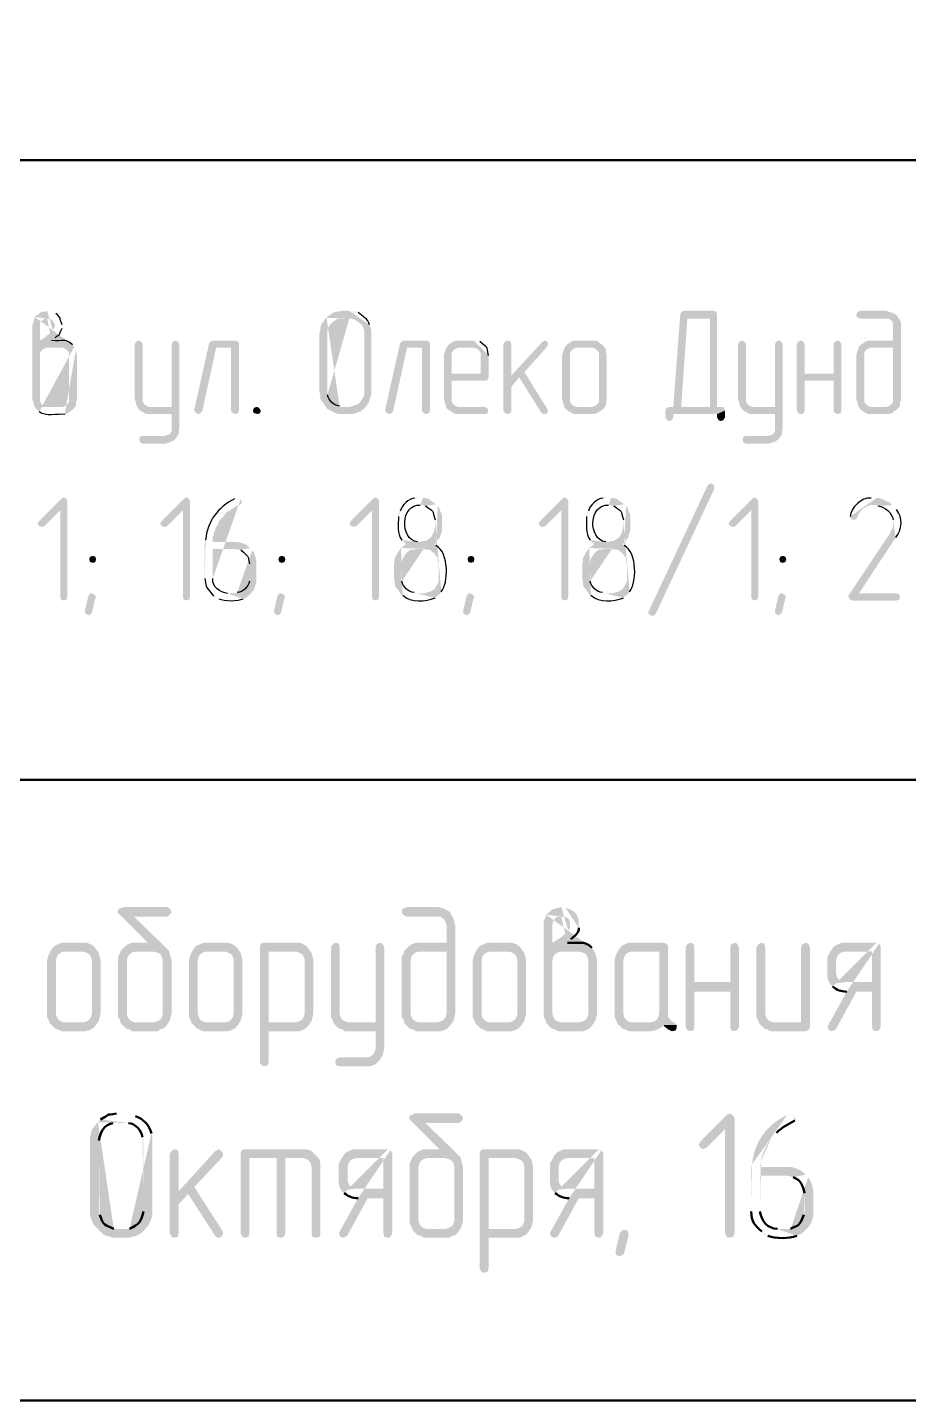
# Model space of a CAD drawing. Header units: millimetres. Extents: x -211 to 10565, y -2293 to 2244.
# Drawn here: x 5353.15 to 5374.44, y 10.02 to 43.22 of the extents above; entities that cross this region are included whole.
import ezdxf

# ---------------------------------------------------------------- set-up
doc = ezdxf.new("R2010")
doc.units = ezdxf.units.MM
doc.layers.add('PDF _Геометрия', color=7, linetype='Continuous')
doc.layers.add('PDF _Сплошная заливка', color=7, linetype='Continuous')

msp = doc.modelspace()

# ---------------------------------------------------------------- hatches: boundary and pattern name
at = {"layer": 'PDF _Сплошная заливка', "transparency": 33554559}
h = msp.add_hatch(color=256, dxfattribs=at)
h.paths.add_polyline_path([(5353.334, 36.218), (5353.292, 36.091), (5353.271, 36.007), (5353.271, 34.229), (5353.292, 34.166), (5353.313, 34.081), (5353.334, 34.039), (5353.63, 34.039), (5353.567, 34.06), (5353.503, 34.102), (5353.461, 34.166), (5353.461, 35.351), (5353.503, 35.414), (5353.567, 35.456), (5353.63, 35.478), (5353.99, 35.478), (5354.286, 35.499), (5354.244, 35.541)], flags=0)
h.paths.add_polyline_path([(5353.736, 35.647), (5353.461, 35.647), (5353.461, 36.091), (5353.503, 36.134), (5353.567, 36.176), (5353.63, 36.176)], flags=0)
h = msp.add_hatch(color=256, dxfattribs=at)
h.paths.add_polyline_path([(5353.63, 36.366), (5353.588, 36.345), (5353.503, 36.345), (5353.44, 36.303), (5353.398, 36.261), (5353.377, 36.261), (5353.334, 36.218), (5353.63, 36.176), (5353.694, 36.176), (5353.757, 36.134), (5353.8, 36.07), (5353.821, 36.007), (5353.8, 35.943), (5353.757, 35.901), (5353.736, 35.88), (5353.694, 35.816), (5353.63, 35.774), (5353.588, 35.732), (5353.461, 35.647), (5353.736, 35.647), (5353.821, 35.71)], flags=0)
h.paths.add_polyline_path([(5353.99, 35.943), (5353.99, 36.028)], flags=0)
h.paths.add_polyline_path([(5353.842, 36.303), (5353.715, 36.345)], flags=0)
h = msp.add_hatch(color=256, dxfattribs=at)
h.paths.add_polyline_path([(5360.381, 36.197), (5360.338, 36.155), (5360.254, 36.028), (5360.232, 35.964), (5360.232, 35.901), (5360.211, 35.816), (5360.211, 34.398), (5360.232, 34.335), (5360.232, 34.25), (5360.254, 34.187), (5360.296, 34.145), (5360.381, 34.018), (5360.423, 33.975), (5360.486, 33.954), (5360.55, 33.912), (5360.677, 33.869), (5360.994, 33.869), (5361.079, 33.891), (5361.206, 33.933), (5361.248, 33.975), (5361.312, 34.018), (5360.762, 34.039), (5360.698, 34.06)], flags=0)
h.paths.add_polyline_path([(5360.402, 34.335), (5360.402, 35.901), (5360.423, 35.964), (5360.465, 36.028), (5360.55, 36.112), (5360.613, 36.155), (5360.677, 36.176), (5360.931, 36.176)], flags=0)
h = msp.add_hatch(color=256, dxfattribs=at)
h.paths.add_polyline_path([(5360.931, 36.366), (5360.762, 36.366), (5360.677, 36.345), (5360.613, 36.345), (5360.55, 36.324), (5360.423, 36.239), (5360.381, 36.197), (5360.931, 36.176), (5360.994, 36.176), (5361.058, 36.155), (5361.185, 36.07), (5361.227, 36.028), (5361.269, 35.964), (5361.291, 35.901), (5361.291, 34.335), (5361.269, 34.271), (5361.185, 34.145), (5361.121, 34.102), (5361.058, 34.081), (5360.994, 34.06), (5360.931, 34.039), (5360.762, 34.039), (5361.312, 34.018), (5361.396, 34.145), (5361.417, 34.187), (5361.439, 34.271), (5361.46, 34.335), (5361.46, 35.901), (5361.417, 36.028)], flags=0)
h.paths.add_polyline_path([(5361.142, 36.324), (5361.079, 36.345), (5360.994, 36.345)], flags=0)
for points in [[(5369.818, 36.261), (5369.649, 36.176), (5369.649, 34.039), (5368.654, 34.039), (5368.591, 34.018), (5368.57, 33.954), (5368.57, 33.785), (5368.612, 33.721), (5368.676, 33.7), (5368.718, 33.721), (5368.76, 33.785), (5368.76, 33.869), (5369.818, 33.869), (5370.009, 33.954), (5370.009, 33.975), (5369.966, 34.039), (5369.818, 34.039)], [(5369.734, 36.366), (5369.014, 36.366), (5368.972, 36.345), (5368.951, 36.324), (5368.929, 36.282), (5368.76, 34.039), (5368.951, 34.039), (5369.099, 36.176), (5369.649, 36.176), (5369.818, 36.261), (5369.818, 36.282), (5369.797, 36.345)], [(5373.902, 36.366), (5373.267, 36.366), (5373.204, 36.324), (5373.183, 36.261), (5373.204, 36.197), (5373.225, 36.197), (5373.288, 36.176), (5373.966, 36.176), (5374.029, 36.134), (5374.071, 36.07), (5374.071, 35.647), (5373.479, 35.647), (5373.415, 35.626), (5373.288, 35.541), (5373.246, 35.499), (5374.071, 35.478), (5374.071, 34.166), (5374.029, 34.102), (5373.966, 34.06), (5373.902, 34.039), (5373.246, 34.039), (5373.288, 33.975), (5373.415, 33.891), (5373.479, 33.869), (5373.966, 33.869), (5374.05, 33.891), (5374.093, 33.933), (5374.156, 33.975), (5374.198, 34.018), (5374.241, 34.081), (5374.241, 34.145), (5374.262, 34.229), (5374.262, 36.07), (5374.241, 36.134), (5374.156, 36.261), (5374.093, 36.303), (5373.966, 36.345)], [(5355.852, 35.647), (5355.789, 35.626), (5355.746, 35.562), (5355.746, 34.229), (5355.768, 34.166), (5355.789, 34.081), (5355.81, 34.039), (5356.106, 34.039), (5356.043, 34.06), (5355.979, 34.102), (5355.937, 34.166), (5355.937, 35.562), (5355.895, 35.626)], [(5356.741, 35.647), (5356.678, 35.626), (5356.635, 35.562), (5356.635, 34.039), (5355.81, 34.039), (5355.852, 33.975), (5355.979, 33.891), (5356.043, 33.869), (5356.635, 33.869), (5356.635, 33.446), (5356.593, 33.383), (5356.529, 33.362), (5356.466, 33.34), (5355.937, 33.34), (5355.873, 33.319), (5355.852, 33.256), (5355.873, 33.192), (5355.937, 33.15), (5356.466, 33.15), (5356.529, 33.171), (5356.614, 33.192), (5356.656, 33.213), (5356.72, 33.256), (5356.805, 33.383), (5356.805, 33.446), (5356.826, 33.51), (5356.826, 35.562), (5356.783, 35.626)], [(5358.18, 35.647), (5357.63, 35.647), (5357.587, 35.626), (5357.545, 35.583), (5357.185, 33.975), (5357.185, 33.954), (5357.228, 33.891), (5357.291, 33.869), (5357.334, 33.891), (5357.376, 33.933), (5357.714, 35.478), (5358.074, 35.478), (5358.265, 35.562), (5358.265, 35.583), (5358.243, 35.626)], [(5358.265, 35.562), (5358.074, 35.478), (5358.074, 33.954), (5358.116, 33.891), (5358.18, 33.869), (5358.243, 33.891), (5358.265, 33.954)], [(5362.793, 35.647), (5362.243, 35.647), (5362.2, 35.626), (5362.158, 35.583), (5361.798, 33.975), (5361.798, 33.954), (5361.841, 33.891), (5361.904, 33.869), (5361.946, 33.891), (5361.989, 33.933), (5362.327, 35.478), (5362.687, 35.478), (5362.878, 35.562), (5362.878, 35.583), (5362.856, 35.626)], [(5362.878, 35.562), (5362.687, 35.478), (5362.687, 33.954), (5362.729, 33.891), (5362.793, 33.869), (5362.856, 33.891), (5362.878, 33.954)], [(5364.761, 35.647), (5364.697, 35.626), (5364.655, 35.562), (5364.655, 33.954), (5364.697, 33.891), (5364.761, 33.869), (5364.824, 33.891), (5364.845, 33.954), (5364.845, 34.525), (5365.036, 34.758), (5364.845, 34.8), (5364.845, 35.562), (5364.824, 35.626)], [(5365.65, 35.647), (5365.586, 35.605), (5364.845, 34.8), (5365.036, 34.758), (5365.565, 33.912), (5365.607, 33.869), (5365.65, 33.869), (5365.713, 33.891), (5365.734, 33.954), (5365.713, 33.996), (5365.163, 34.885), (5365.713, 35.499), (5365.734, 35.562), (5365.713, 35.626)], [(5366.792, 35.647), (5366.369, 35.647), (5366.306, 35.626), (5366.179, 35.541), (5366.136, 35.478), (5366.792, 35.478), (5366.856, 35.456), (5366.919, 35.414), (5366.962, 35.351), (5366.962, 34.166), (5366.919, 34.102), (5366.856, 34.06), (5366.792, 34.039), (5366.433, 34.039), (5366.136, 34.018), (5366.179, 33.975), (5366.306, 33.891), (5366.369, 33.869), (5366.856, 33.869), (5366.919, 33.891), (5367.046, 33.975), (5367.088, 34.018), (5367.131, 34.081), (5367.131, 34.145), (5367.152, 34.229), (5367.152, 35.287), (5367.131, 35.372), (5367.131, 35.435), (5367.088, 35.499), (5367.046, 35.541), (5366.983, 35.583), (5366.94, 35.626), (5366.856, 35.647)], [(5370.432, 35.647), (5370.368, 35.626), (5370.326, 35.562), (5370.326, 34.229), (5370.347, 34.166), (5370.368, 34.081), (5370.39, 34.039), (5370.686, 34.039), (5370.622, 34.06), (5370.559, 34.102), (5370.516, 34.166), (5370.516, 35.562), (5370.474, 35.626)], [(5371.321, 35.647), (5371.257, 35.626), (5371.215, 35.562), (5371.215, 34.039), (5370.39, 34.039), (5370.432, 33.975), (5370.559, 33.891), (5370.622, 33.869), (5371.215, 33.869), (5371.215, 33.446), (5371.172, 33.383), (5371.109, 33.362), (5371.045, 33.34), (5370.516, 33.34), (5370.453, 33.319), (5370.432, 33.256), (5370.453, 33.192), (5370.516, 33.15), (5371.045, 33.15), (5371.109, 33.171), (5371.194, 33.192), (5371.236, 33.213), (5371.299, 33.256), (5371.384, 33.383), (5371.384, 33.446), (5371.405, 33.51), (5371.405, 35.562), (5371.363, 35.626)], [(5371.85, 35.647), (5371.786, 35.626), (5371.744, 35.562), (5371.744, 33.954), (5371.786, 33.891), (5371.85, 33.869), (5371.913, 33.891), (5371.934, 33.954), (5371.934, 34.674), (5372.633, 34.674), (5371.934, 34.843), (5371.934, 35.562), (5371.892, 35.626)], [(5372.738, 35.647), (5372.675, 35.626), (5372.633, 35.562), (5372.633, 34.843), (5371.934, 34.843), (5372.633, 34.674), (5372.633, 33.954), (5372.675, 33.891), (5372.738, 33.869), (5372.802, 33.891), (5372.823, 33.954), (5372.823, 35.562), (5372.781, 35.626)], [(5363.28, 35.478), (5363.258, 35.435), (5363.237, 35.351), (5363.216, 35.287), (5363.216, 34.229), (5363.237, 34.166), (5363.258, 34.081), (5363.28, 34.018), (5363.322, 33.975), (5363.449, 33.891), (5363.512, 33.869), (5364.211, 33.869), (5364.274, 33.891), (5364.295, 33.954), (5364.253, 34.018), (5364.211, 34.039), (5363.576, 34.039), (5363.512, 34.06), (5363.449, 34.102), (5363.407, 34.166), (5363.407, 34.674), (5364.211, 34.674), (5364.274, 34.695), (5364.295, 34.758), (5363.407, 34.843), (5363.407, 35.351), (5363.449, 35.414), (5363.512, 35.456), (5363.576, 35.478), (5363.936, 35.478)], [(5366.136, 35.478), (5366.115, 35.435), (5366.094, 35.351), (5366.073, 35.287), (5366.073, 34.229), (5366.094, 34.166), (5366.115, 34.081), (5366.136, 34.018), (5366.433, 34.039), (5366.369, 34.06), (5366.306, 34.102), (5366.263, 34.166), (5366.263, 35.351), (5366.306, 35.414), (5366.369, 35.456), (5366.433, 35.478), (5366.792, 35.478)], [(5373.246, 35.499), (5373.204, 35.372), (5373.183, 35.287), (5373.183, 34.229), (5373.204, 34.166), (5373.225, 34.081), (5373.246, 34.039), (5373.542, 34.039), (5373.479, 34.06), (5373.415, 34.102), (5373.373, 34.166), (5373.373, 35.351), (5373.415, 35.414), (5373.479, 35.456), (5373.542, 35.478), (5374.071, 35.478)], [(5358.709, 34.039), (5358.751, 34.018), (5358.794, 33.954), (5358.772, 33.891), (5358.709, 33.869), (5358.645, 33.891), (5358.624, 33.891), (5358.603, 33.954), (5358.624, 34.018), (5358.688, 34.039)], [(5370.009, 33.954), (5369.818, 33.869), (5369.818, 33.785), (5369.86, 33.721), (5369.903, 33.7), (5369.966, 33.721), (5370.009, 33.785)], [(5369.755, 32.071), (5368.337, 29.045), (5368.295, 29.003), (5368.252, 28.981), (5368.189, 29.024), (5368.146, 29.066), (5368.168, 29.108), (5369.585, 32.134), (5369.607, 32.155), (5369.67, 32.198), (5369.734, 32.155), (5369.755, 32.113)], [(5354.032, 31.859), (5353.969, 31.817), (5353.44, 31.288), (5353.398, 31.224), (5353.44, 31.161), (5353.503, 31.14), (5353.567, 31.161), (5353.948, 31.542), (5354.117, 31.753), (5354.096, 31.817)], [(5354.117, 31.753), (5353.948, 31.542), (5353.948, 29.447), (5353.969, 29.383), (5354.032, 29.362), (5354.096, 29.383), (5354.117, 29.447)], [(5356.995, 31.859), (5356.931, 31.817), (5356.402, 31.288), (5356.36, 31.224), (5356.402, 31.161), (5356.466, 31.14), (5356.529, 31.161), (5356.91, 31.542), (5357.08, 31.753), (5357.058, 31.817)], [(5357.08, 31.753), (5356.91, 31.542), (5356.91, 29.447), (5356.931, 29.383), (5356.995, 29.362), (5357.058, 29.383), (5357.08, 29.447)], [(5361.566, 31.859), (5361.502, 31.817), (5360.973, 31.288), (5360.931, 31.224), (5360.973, 31.161), (5361.037, 31.14), (5361.1, 31.161), (5361.481, 31.542), (5361.65, 31.753), (5361.629, 31.817)], [(5361.65, 31.753), (5361.481, 31.542), (5361.481, 29.447), (5361.502, 29.383), (5361.566, 29.362), (5361.629, 29.383), (5361.65, 29.447)], [(5366.136, 31.859), (5366.073, 31.817), (5365.544, 31.288), (5365.501, 31.224), (5365.544, 31.161), (5365.607, 31.14), (5365.671, 31.161), (5366.052, 31.542), (5366.221, 31.753), (5366.2, 31.817)], [(5366.221, 31.753), (5366.052, 31.542), (5366.052, 29.447), (5366.073, 29.383), (5366.136, 29.362), (5366.2, 29.383), (5366.221, 29.447)], [(5370.728, 31.859), (5370.665, 31.817), (5370.136, 31.288), (5370.093, 31.224), (5370.136, 31.161), (5370.199, 31.14), (5370.263, 31.161), (5370.643, 31.542), (5370.813, 31.753), (5370.792, 31.817)], [(5370.813, 31.753), (5370.643, 31.542), (5370.643, 29.447), (5370.665, 29.383), (5370.728, 29.362), (5370.792, 29.383), (5370.813, 29.447)], [(5354.731, 30.441), (5354.667, 30.42), (5354.646, 30.357), (5354.667, 30.293), (5354.731, 30.272), (5354.794, 30.293), (5354.815, 30.357), (5354.794, 30.42)], [(5359.301, 30.441), (5359.238, 30.42), (5359.217, 30.357), (5359.238, 30.293), (5359.301, 30.272), (5359.365, 30.293), (5359.386, 30.357), (5359.365, 30.42)], [(5363.872, 30.441), (5363.809, 30.42), (5363.787, 30.357), (5363.809, 30.293), (5363.872, 30.272), (5363.936, 30.293), (5363.957, 30.357), (5363.936, 30.42)], [(5371.405, 30.441), (5371.342, 30.42), (5371.321, 30.357), (5371.342, 30.293), (5371.405, 30.272), (5371.469, 30.293), (5371.49, 30.357), (5371.469, 30.42)], [(5354.71, 29.532), (5354.667, 29.532), (5354.625, 29.468), (5354.54, 29.108), (5354.54, 29.087), (5354.562, 29.045), (5354.625, 29.003), (5354.667, 29.024), (5354.71, 29.066), (5354.794, 29.426), (5354.815, 29.447), (5354.773, 29.51)], [(5359.28, 29.532), (5359.238, 29.532), (5359.196, 29.468), (5359.111, 29.108), (5359.111, 29.087), (5359.132, 29.045), (5359.196, 29.003), (5359.238, 29.024), (5359.28, 29.066), (5359.365, 29.426), (5359.386, 29.447), (5359.344, 29.51)], [(5363.851, 29.532), (5363.809, 29.532), (5363.766, 29.468), (5363.682, 29.108), (5363.682, 29.087), (5363.703, 29.045), (5363.766, 29.003), (5363.809, 29.024), (5363.851, 29.066), (5363.936, 29.426), (5363.957, 29.447), (5363.914, 29.51)], [(5371.384, 29.532), (5371.342, 29.532), (5371.299, 29.468), (5371.215, 29.108), (5371.215, 29.087), (5371.236, 29.045), (5371.299, 29.003), (5371.342, 29.024), (5371.384, 29.066), (5371.469, 29.426), (5371.49, 29.447), (5371.448, 29.51)], [(5356.529, 21.956), (5355.45, 21.956), (5355.45, 21.935), (5355.366, 21.914), (5355.323, 21.85), (5355.344, 21.808), (5356.064, 21.089), (5355.683, 21.089), (5355.62, 21.067), (5355.535, 21.025), (5355.408, 20.898), (5355.387, 20.835), (5355.344, 20.75), (5355.344, 19.29), (5355.387, 19.226), (5355.408, 19.142), (5355.768, 19.163), (5355.683, 19.184), (5355.62, 19.226), (5355.577, 19.29), (5355.556, 19.375), (5355.556, 20.665), (5355.577, 20.75), (5355.62, 20.813), (5355.683, 20.856), (5355.768, 20.877), (5356.191, 20.877), (5356.572, 20.898), (5356.508, 20.962), (5355.725, 21.723), (5356.529, 21.723), (5356.593, 21.766), (5356.635, 21.829), (5356.593, 21.914)], [(5363.047, 21.956), (5362.306, 21.956), (5362.306, 21.935), (5362.222, 21.914), (5362.2, 21.829), (5362.222, 21.766), (5362.306, 21.723), (5363.131, 21.723), (5363.216, 21.66), (5363.258, 21.596), (5363.28, 21.512), (5363.28, 21.089), (5362.539, 21.089), (5362.476, 21.067), (5362.391, 21.025), (5362.264, 20.898), (5363.28, 20.877), (5363.28, 19.375), (5363.258, 19.29), (5363.216, 19.226), (5363.131, 19.184), (5363.047, 19.163), (5362.624, 19.163), (5362.264, 19.142), (5362.391, 19.015), (5362.476, 18.994), (5362.539, 18.951), (5363.153, 18.951), (5363.216, 18.972), (5363.301, 19.015), (5363.364, 19.078), (5363.449, 19.205), (5363.491, 19.375), (5363.491, 21.512), (5363.449, 21.681), (5363.407, 21.745), (5363.364, 21.829), (5363.301, 21.871), (5363.216, 21.914), (5363.153, 21.935)], [(5354.498, 21.089), (5353.969, 21.089), (5353.884, 21.046), (5353.821, 21.025), (5353.757, 20.962), (5353.715, 20.898), (5354.498, 20.877), (5354.562, 20.856), (5354.646, 20.813), (5354.688, 20.75), (5354.71, 20.665), (5354.71, 19.375), (5354.688, 19.29), (5354.646, 19.226), (5354.583, 19.184), (5354.498, 19.163), (5354.054, 19.163), (5353.694, 19.142), (5353.821, 19.015), (5353.884, 18.994), (5353.969, 18.951), (5354.562, 18.951), (5354.646, 18.972), (5354.731, 19.015), (5354.794, 19.078), (5354.879, 19.205), (5354.921, 19.375), (5354.921, 20.665), (5354.879, 20.835), (5354.794, 20.962), (5354.731, 21.025), (5354.646, 21.067), (5354.583, 21.089)], [(5357.926, 21.089), (5357.397, 21.089), (5357.312, 21.046), (5357.249, 21.025), (5357.185, 20.962), (5357.143, 20.898), (5357.926, 20.877), (5357.989, 20.856), (5358.074, 20.813), (5358.116, 20.75), (5358.138, 20.665), (5358.138, 19.375), (5358.116, 19.29), (5358.074, 19.226), (5358.011, 19.184), (5357.926, 19.163), (5357.482, 19.163), (5357.122, 19.142), (5357.249, 19.015), (5357.312, 18.994), (5357.397, 18.951), (5357.989, 18.951), (5358.074, 18.972), (5358.159, 19.015), (5358.222, 19.078), (5358.307, 19.205), (5358.349, 19.375), (5358.349, 20.665), (5358.307, 20.835), (5358.222, 20.962), (5358.159, 21.025), (5358.074, 21.067), (5358.011, 21.089)], [(5359.64, 21.089), (5358.857, 21.089), (5358.794, 21.067), (5358.772, 20.983), (5358.772, 18.19), (5358.815, 18.126), (5358.878, 18.105), (5358.963, 18.126), (5358.984, 18.211), (5358.984, 18.951), (5359.725, 18.951), (5359.788, 18.972), (5359.873, 19.015), (5359.936, 19.078), (5359.979, 19.142), (5358.984, 19.163), (5358.984, 20.877), (5359.64, 20.877), (5359.979, 20.898), (5359.936, 20.962), (5359.873, 21.025), (5359.788, 21.067), (5359.725, 21.089)], [(5360.592, 21.089), (5360.529, 21.046), (5360.486, 20.983), (5360.486, 19.29), (5360.529, 19.226), (5360.55, 19.142), (5360.91, 19.163), (5360.846, 19.184), (5360.762, 19.226), (5360.719, 19.29), (5360.698, 19.375), (5360.698, 20.983), (5360.677, 21.067)], [(5361.671, 21.089), (5361.587, 21.046), (5361.566, 20.983), (5361.566, 19.163), (5360.91, 19.163), (5360.55, 19.142), (5360.677, 19.015), (5360.762, 18.994), (5360.825, 18.951), (5361.566, 18.951), (5361.566, 18.528), (5361.544, 18.443), (5361.502, 18.38), (5361.439, 18.338), (5361.354, 18.317), (5360.698, 18.317), (5360.613, 18.274), (5360.592, 18.211), (5360.613, 18.126), (5360.698, 18.105), (5361.439, 18.105), (5361.502, 18.126), (5361.587, 18.168), (5361.65, 18.232), (5361.735, 18.359), (5361.777, 18.528), (5361.777, 20.983), (5361.735, 21.067)], [(5364.782, 21.089), (5364.253, 21.089), (5364.168, 21.046), (5364.105, 21.025), (5364.041, 20.962), (5363.999, 20.898), (5364.782, 20.877), (5364.845, 20.856), (5364.93, 20.813), (5364.972, 20.75), (5364.994, 20.665), (5364.994, 19.375), (5364.972, 19.29), (5364.93, 19.226), (5364.867, 19.184), (5364.782, 19.163), (5364.338, 19.163), (5363.978, 19.142), (5364.105, 19.015), (5364.168, 18.994), (5364.253, 18.951), (5364.845, 18.951), (5364.93, 18.972), (5365.015, 19.015), (5365.078, 19.078), (5365.163, 19.205), (5365.205, 19.375), (5365.205, 20.665), (5365.163, 20.835), (5365.078, 20.962), (5365.015, 21.025), (5364.93, 21.067), (5364.867, 21.089)], [(5368.527, 21.089), (5367.681, 21.089), (5367.596, 21.046), (5367.533, 21.025), (5367.469, 20.962), (5367.427, 20.898), (5368.422, 20.877), (5368.422, 19.375), (5368.4, 19.29), (5368.358, 19.226), (5368.295, 19.184), (5368.21, 19.163), (5367.766, 19.163), (5368.781, 19.163), (5368.718, 19.184), (5368.676, 19.248), (5368.633, 19.29), (5368.633, 21.004), (5368.591, 21.067)], [(5369.162, 21.089), (5369.099, 21.046), (5369.056, 20.983), (5369.056, 19.057), (5369.099, 18.972), (5369.162, 18.951), (5369.247, 18.972), (5369.268, 19.057), (5369.268, 19.904), (5370.136, 19.904), (5369.268, 20.136), (5369.268, 20.983), (5369.247, 21.067)], [(5370.241, 21.089), (5370.157, 21.046), (5370.136, 20.983), (5370.136, 20.136), (5369.268, 20.136), (5370.136, 19.904), (5370.136, 19.057), (5370.157, 18.972), (5370.241, 18.951), (5370.305, 18.972), (5370.347, 19.057), (5370.347, 20.983), (5370.305, 21.067)], [(5370.876, 21.089), (5370.813, 21.046), (5370.77, 20.983), (5370.77, 19.29), (5370.813, 19.205), (5370.834, 19.142), (5371.194, 19.163), (5371.109, 19.184), (5371.045, 19.226), (5371.003, 19.29), (5370.982, 19.375), (5370.982, 20.983), (5370.961, 21.067)], [(5371.955, 21.089), (5371.871, 21.046), (5371.85, 20.983), (5371.85, 19.163), (5371.194, 19.163), (5370.834, 19.142), (5370.961, 19.015), (5371.024, 18.994), (5371.109, 18.951), (5371.977, 18.951), (5372.04, 18.994), (5372.061, 19.057), (5372.061, 20.983), (5372.019, 21.067)], [(5353.715, 20.898), (5353.673, 20.813), (5353.652, 20.75), (5353.63, 20.665), (5353.63, 19.29), (5353.673, 19.205), (5353.694, 19.142), (5354.054, 19.163), (5353.969, 19.184), (5353.906, 19.226), (5353.863, 19.29), (5353.842, 19.375), (5353.842, 20.665), (5353.863, 20.75), (5353.906, 20.813), (5353.969, 20.856), (5354.054, 20.877), (5354.498, 20.877)], [(5356.572, 20.898), (5356.191, 20.877), (5356.275, 20.856), (5356.36, 20.813), (5356.402, 20.75), (5356.424, 20.665), (5356.424, 19.375), (5356.402, 19.29), (5356.36, 19.226), (5356.275, 19.184), (5356.191, 19.163), (5355.768, 19.163), (5355.408, 19.142), (5355.535, 19.015), (5355.62, 18.994), (5355.683, 18.951), (5356.297, 18.951), (5356.36, 18.994), (5356.445, 19.015), (5356.508, 19.078), (5356.593, 19.205), (5356.635, 19.375), (5356.635, 20.665), (5356.614, 20.729), (5356.593, 20.813)], [(5357.143, 20.898), (5357.101, 20.813), (5357.08, 20.75), (5357.058, 20.665), (5357.058, 19.29), (5357.101, 19.205), (5357.122, 19.142), (5357.482, 19.163), (5357.397, 19.184), (5357.334, 19.226), (5357.291, 19.29), (5357.27, 19.375), (5357.27, 20.665), (5357.291, 20.75), (5357.334, 20.813), (5357.397, 20.856), (5357.482, 20.877), (5357.926, 20.877)], [(5359.979, 20.898), (5359.64, 20.877), (5359.703, 20.856), (5359.788, 20.813), (5359.83, 20.75), (5359.852, 20.665), (5359.852, 19.375), (5359.83, 19.29), (5359.788, 19.226), (5359.703, 19.184), (5359.64, 19.163), (5358.984, 19.163), (5359.979, 19.142), (5360.021, 19.205), (5360.063, 19.375), (5360.063, 20.665), (5360.021, 20.835)], [(5362.264, 20.898), (5362.243, 20.835), (5362.2, 20.75), (5362.2, 19.29), (5362.243, 19.226), (5362.264, 19.142), (5362.624, 19.163), (5362.539, 19.184), (5362.476, 19.226), (5362.433, 19.29), (5362.412, 19.375), (5362.412, 20.665), (5362.433, 20.75), (5362.476, 20.813), (5362.539, 20.856), (5362.624, 20.877), (5363.28, 20.877)], [(5363.999, 20.898), (5363.957, 20.813), (5363.936, 20.75), (5363.914, 20.665), (5363.914, 19.29), (5363.957, 19.205), (5363.978, 19.142), (5364.338, 19.163), (5364.253, 19.184), (5364.189, 19.226), (5364.147, 19.29), (5364.126, 19.375), (5364.126, 20.665), (5364.147, 20.75), (5364.189, 20.813), (5364.253, 20.856), (5364.338, 20.877), (5364.782, 20.877)], [(5366.835, 20.898), (5366.475, 20.877), (5366.559, 20.856), (5366.644, 20.813), (5366.686, 20.75), (5366.708, 20.665), (5366.708, 19.375), (5366.686, 19.29), (5366.644, 19.226), (5366.559, 19.184), (5366.475, 19.163), (5366.052, 19.163), (5365.692, 19.142), (5365.819, 19.015), (5365.903, 18.994), (5365.967, 18.951), (5366.581, 18.951), (5366.644, 18.972), (5366.729, 19.015), (5366.792, 19.078), (5366.877, 19.205), (5366.919, 19.375), (5366.919, 20.665), (5366.877, 20.835)], [(5367.427, 20.898), (5367.385, 20.813), (5367.364, 20.75), (5367.342, 20.665), (5367.342, 19.29), (5367.385, 19.205), (5367.406, 19.142), (5367.533, 19.015), (5367.596, 18.994), (5367.681, 18.951), (5368.231, 18.951), (5368.316, 18.972), (5368.379, 18.994), (5368.464, 19.036), (5368.527, 19.099), (5368.845, 19.099), (5368.781, 19.163), (5367.766, 19.163), (5367.681, 19.184), (5367.617, 19.226), (5367.575, 19.29), (5367.554, 19.375), (5367.554, 20.665), (5367.575, 20.75), (5367.617, 20.813), (5367.681, 20.856), (5367.766, 20.877), (5368.422, 20.877)], [(5372.569, 20.898), (5372.527, 20.813), (5372.484, 20.75), (5372.484, 20.263), (5372.506, 20.179), (5372.548, 20.094), (5372.908, 20.136), (5372.823, 20.136), (5372.759, 20.2), (5372.717, 20.263), (5372.696, 20.348), (5372.696, 20.665), (5372.717, 20.75), (5372.759, 20.813), (5372.823, 20.856), (5372.908, 20.877), (5373.564, 20.877)], [(5372.95, 19.904), (5372.506, 19.099), (5372.484, 19.057), (5372.527, 18.972), (5372.59, 18.951), (5372.654, 18.972), (5372.696, 19.015), (5373.183, 19.904), (5373.564, 19.904)], [(5368.845, 19.099), (5368.527, 19.099), (5368.549, 19.057), (5368.612, 19.015), (5368.633, 18.994), (5368.718, 18.951), (5368.739, 18.951), (5368.824, 18.972), (5368.845, 19.057)], [(5363.576, 16.962), (5362.497, 16.962), (5362.497, 16.941), (5362.412, 16.92), (5362.37, 16.856), (5362.391, 16.814), (5363.11, 16.095), (5362.729, 16.095), (5362.666, 16.074), (5362.581, 16.031), (5362.454, 15.904), (5362.433, 15.841), (5362.391, 15.756), (5362.391, 14.296), (5362.433, 14.233), (5362.454, 14.148), (5362.814, 14.169), (5362.729, 14.19), (5362.666, 14.233), (5362.624, 14.296), (5362.602, 14.381), (5362.602, 15.671), (5362.624, 15.756), (5362.666, 15.82), (5362.729, 15.862), (5362.814, 15.883), (5363.237, 15.883), (5363.618, 15.904), (5363.555, 15.968), (5362.772, 16.729), (5363.576, 16.729), (5363.639, 16.772), (5363.682, 16.835), (5363.639, 16.92)], [(5370.114, 16.962), (5370.051, 16.92), (5369.416, 16.285), (5369.374, 16.2), (5369.416, 16.137), (5369.48, 16.095), (5369.564, 16.137), (5370.009, 16.581), (5370.241, 16.856), (5370.199, 16.92)], [(5370.241, 16.856), (5370.009, 16.581), (5370.009, 14.063), (5370.051, 13.979), (5370.114, 13.957), (5370.199, 13.979), (5370.241, 14.063)], [(5356.699, 16.095), (5356.635, 16.052), (5356.593, 15.989), (5356.593, 14.063), (5356.635, 13.979), (5356.699, 13.957), (5356.783, 13.979), (5356.805, 14.063), (5356.805, 14.762), (5357.037, 15.015), (5356.805, 15.079), (5356.805, 15.989), (5356.783, 16.074)], [(5357.778, 16.095), (5357.693, 16.052), (5356.805, 15.079), (5357.037, 15.015), (5357.693, 14), (5357.714, 13.979), (5357.778, 13.957), (5357.841, 13.979), (5357.884, 14.063), (5357.863, 14.127), (5357.185, 15.185), (5357.863, 15.904), (5357.884, 15.989), (5357.841, 16.052)], [(5359.809, 16.095), (5358.392, 16.095), (5358.328, 16.074), (5358.307, 15.989), (5358.307, 14.063), (5358.349, 13.979), (5358.413, 13.957), (5358.497, 13.979), (5358.519, 14.063), (5358.519, 15.883), (5359.809, 15.883), (5360.169, 15.904), (5360.042, 16.031), (5359.979, 16.074), (5359.894, 16.095)], [(5364.951, 16.095), (5364.168, 16.095), (5364.105, 16.074), (5364.084, 15.989), (5364.084, 13.196), (5364.126, 13.132), (5364.189, 13.111), (5364.274, 13.132), (5364.295, 13.217), (5364.295, 13.957), (5365.036, 13.957), (5365.099, 13.979), (5365.184, 14.021), (5365.248, 14.084), (5365.29, 14.148), (5364.295, 14.169), (5364.295, 15.883), (5364.951, 15.883), (5365.29, 15.904), (5365.248, 15.968), (5365.184, 16.031), (5365.099, 16.074), (5365.036, 16.095)], [(5359.386, 15.883), (5359.174, 15.883), (5359.174, 14.063), (5359.196, 13.979), (5359.28, 13.957), (5359.344, 13.979), (5359.386, 14.063)], [(5360.169, 15.904), (5359.809, 15.883), (5359.894, 15.862), (5359.957, 15.82), (5360, 15.756), (5360.021, 15.671), (5360.021, 14.063), (5360.042, 13.979), (5360.127, 13.957), (5360.211, 13.979), (5360.232, 14.063), (5360.232, 15.756), (5360.211, 15.841)], [(5360.762, 15.904), (5360.719, 15.82), (5360.677, 15.756), (5360.677, 15.269), (5360.698, 15.185), (5360.74, 15.1), (5361.1, 15.142), (5361.015, 15.142), (5360.952, 15.206), (5360.91, 15.269), (5360.888, 15.354), (5360.888, 15.671), (5360.91, 15.756), (5360.952, 15.82), (5361.015, 15.862), (5361.1, 15.883), (5361.756, 15.883)], [(5363.618, 15.904), (5363.237, 15.883), (5363.322, 15.862), (5363.407, 15.82), (5363.449, 15.756), (5363.47, 15.671), (5363.47, 14.381), (5363.449, 14.296), (5363.407, 14.233), (5363.322, 14.19), (5363.237, 14.169), (5362.814, 14.169), (5362.454, 14.148), (5362.581, 14.021), (5362.666, 14), (5362.729, 13.957), (5363.343, 13.957), (5363.407, 14), (5363.491, 14.021), (5363.555, 14.084), (5363.639, 14.211), (5363.682, 14.381), (5363.682, 15.671), (5363.66, 15.735), (5363.639, 15.82)], [(5365.29, 15.904), (5364.951, 15.883), (5365.015, 15.862), (5365.099, 15.82), (5365.142, 15.756), (5365.163, 15.671), (5365.163, 14.381), (5365.142, 14.296), (5365.099, 14.233), (5365.015, 14.19), (5364.951, 14.169), (5364.295, 14.169), (5365.29, 14.148), (5365.332, 14.211), (5365.374, 14.381), (5365.374, 15.671), (5365.332, 15.841)], [(5365.861, 15.904), (5365.819, 15.82), (5365.777, 15.756), (5365.777, 15.269), (5365.798, 15.185), (5365.84, 15.1), (5366.2, 15.142), (5366.115, 15.142), (5366.052, 15.206), (5366.009, 15.269), (5365.988, 15.354), (5365.988, 15.671), (5366.009, 15.756), (5366.052, 15.82), (5366.115, 15.862), (5366.2, 15.883), (5366.856, 15.883)], [(5361.142, 14.91), (5360.698, 14.106), (5360.677, 14.063), (5360.719, 13.979), (5360.783, 13.957), (5360.846, 13.979), (5360.888, 14.021), (5361.375, 14.91), (5361.756, 14.91)], [(5366.242, 14.91), (5365.798, 14.106), (5365.777, 14.063), (5365.819, 13.979), (5365.882, 13.957), (5365.946, 13.979), (5365.988, 14.021), (5366.475, 14.91), (5366.856, 14.91)], [(5367.681, 14.021), (5367.681, 14.042), (5367.66, 14.127), (5367.575, 14.148), (5367.512, 14.127), (5367.469, 14.063), (5367.364, 13.64), (5367.364, 13.619), (5367.385, 13.534), (5367.469, 13.513), (5367.533, 13.534), (5367.575, 13.598)]]:
    msp.add_hatch(color=256, dxfattribs=at).paths.add_polyline_path(points)
h = msp.add_hatch(color=256, dxfattribs=at)
h.paths.add_polyline_path([(5363.936, 35.647), (5363.512, 35.647), (5363.449, 35.626), (5363.322, 35.541), (5363.28, 35.478), (5363.936, 35.478), (5363.999, 35.456), (5364.063, 35.414), (5364.105, 35.351), (5364.105, 34.843), (5363.407, 34.843), (5364.295, 34.758), (5364.295, 35.287)], flags=0)
h.paths.add_polyline_path([(5364.084, 35.626), (5363.999, 35.647)], flags=0)
h = msp.add_hatch(color=256, dxfattribs=at)
h.paths.add_polyline_path([(5354.286, 35.499), (5353.99, 35.478), (5354.054, 35.456), (5354.117, 35.414), (5354.159, 35.351), (5354.159, 34.166), (5354.117, 34.102), (5354.054, 34.06), (5353.99, 34.039), (5353.334, 34.039), (5353.377, 33.975), (5353.44, 33.933)], flags=0)
h.paths.add_polyline_path([(5354.054, 33.869), (5354.138, 33.891), (5354.181, 33.933), (5354.244, 33.975), (5354.286, 34.018), (5354.329, 34.081), (5354.329, 34.145), (5354.35, 34.229), (5354.35, 35.287), (5354.329, 35.372), (5354.329, 35.435)], flags=0)
h = msp.add_hatch(color=256, dxfattribs=at)
h.paths.add_polyline_path([(5358.243, 31.859), (5358.222, 31.838), (5358.159, 31.817)], flags=0)
h.paths.add_polyline_path([(5357.46, 30.822), (5357.439, 30.759), (5357.439, 29.891)], flags=0)
h.paths.add_polyline_path([(5357.651, 29.468), (5357.714, 29.447), (5357.778, 29.405)], flags=0)
h.paths.add_polyline_path([(5358.37, 29.405), (5358.434, 29.426), (5358.476, 29.468), (5358.54, 29.51), (5357.989, 29.532)], flags=0)
h.paths.add_polyline_path([(5357.63, 29.891), (5357.63, 30.611), (5358.159, 30.611), (5358.54, 30.632), (5358.476, 30.674), (5358.434, 30.717), (5358.37, 30.738), (5358.307, 30.759), (5358.222, 30.78), (5357.63, 30.78), (5357.63, 30.886), (5357.651, 30.949), (5357.672, 31.034), (5357.693, 31.076), (5357.714, 31.14), (5357.757, 31.203), (5357.778, 31.267), (5357.799, 31.309), (5357.905, 31.415), (5357.947, 31.478), (5357.989, 31.521), (5358.011, 31.521), (5358.201, 31.648), (5358.243, 31.669), (5358.286, 31.669), (5358.328, 31.711), (5358.328, 31.753), (5358.307, 31.817)], flags=0)
h = msp.add_hatch(color=256, dxfattribs=at)
h.paths.add_polyline_path([(5362.645, 31.859), (5362.581, 31.859), (5362.518, 31.838)], flags=0)
h.paths.add_polyline_path([(5362.158, 31.521), (5362.116, 31.457), (5362.116, 31.394)], flags=0)
h.paths.add_polyline_path([(5362.2, 30.822), (5362.243, 30.78), (5362.645, 30.78), (5362.581, 30.78)], flags=0)
h.paths.add_polyline_path([(5362.645, 31.669), (5363.026, 31.69), (5362.899, 31.775), (5362.856, 31.817), (5362.772, 31.838), (5362.708, 31.838)], flags=0)
h = msp.add_hatch(color=256, dxfattribs=at)
h.paths.add_polyline_path([(5363.026, 31.69), (5362.645, 31.669), (5362.708, 31.669), (5362.772, 31.648)], flags=0)
h.paths.add_polyline_path([(5363.005, 31.309), (5363.005, 31.14), (5362.983, 31.076), (5362.962, 30.992), (5362.941, 30.949), (5362.899, 30.886), (5362.772, 30.801), (5362.708, 30.801), (5362.645, 30.78), (5362.243, 30.78), (5362.306, 30.717), (5362.285, 30.717), (5362.243, 30.674), (5362.179, 30.632), (5362.729, 30.611), (5362.793, 30.59), (5362.878, 30.59), (5362.92, 30.547), (5362.983, 30.505), (5363.026, 30.441), (5363.068, 30.399), (5363.068, 30.314), (5363.089, 30.251), (5363.089, 29.828), (5363.068, 29.764), (5362.983, 29.637), (5362.92, 29.595), (5362.878, 29.574), (5362.793, 29.553), (5362.729, 29.532), (5362.56, 29.532), (5363.11, 29.51), (5363.153, 29.574)], flags=0)
h.paths.add_polyline_path([(5363.026, 30.695), (5362.983, 30.717), (5363.005, 30.738), (5363.047, 30.801), (5363.089, 30.843), (5363.131, 30.907), (5363.131, 30.928), (5363.174, 31.055), (5363.174, 31.436), (5363.131, 31.521), (5363.11, 31.584), (5363.068, 31.648)], flags=0)
h = msp.add_hatch(color=256, dxfattribs=at)
h.paths.add_polyline_path([(5367.194, 31.859), (5367.131, 31.859), (5367.067, 31.838)], flags=0)
h.paths.add_polyline_path([(5366.708, 31.521), (5366.665, 31.457), (5366.665, 31.394)], flags=0)
h.paths.add_polyline_path([(5366.75, 30.822), (5366.792, 30.78), (5367.194, 30.78), (5367.131, 30.78)], flags=0)
h.paths.add_polyline_path([(5367.194, 31.669), (5367.575, 31.69), (5367.448, 31.775), (5367.406, 31.817), (5367.321, 31.838), (5367.258, 31.838)], flags=0)
h = msp.add_hatch(color=256, dxfattribs=at)
h.paths.add_polyline_path([(5367.575, 31.69), (5367.194, 31.669), (5367.258, 31.669), (5367.321, 31.648)], flags=0)
h.paths.add_polyline_path([(5367.554, 31.309), (5367.554, 31.14), (5367.533, 31.076), (5367.512, 30.992), (5367.491, 30.949), (5367.448, 30.886), (5367.385, 30.843), (5367.321, 30.801), (5367.258, 30.801), (5367.194, 30.78), (5366.792, 30.78), (5366.856, 30.717), (5366.835, 30.717), (5366.792, 30.674), (5366.729, 30.632), (5367.279, 30.611), (5367.342, 30.59), (5367.427, 30.59), (5367.469, 30.547), (5367.533, 30.505), (5367.575, 30.441), (5367.617, 30.399), (5367.617, 30.314), (5367.639, 30.251), (5367.639, 29.828), (5367.617, 29.764), (5367.533, 29.637), (5367.469, 29.595), (5367.427, 29.574), (5367.342, 29.553), (5367.279, 29.532), (5367.11, 29.532), (5367.66, 29.51), (5367.702, 29.574)], flags=0)
h.paths.add_polyline_path([(5367.575, 30.695), (5367.533, 30.717), (5367.554, 30.738), (5367.596, 30.801), (5367.639, 30.843), (5367.681, 30.907), (5367.681, 30.928), (5367.723, 31.055), (5367.723, 31.436), (5367.681, 31.521), (5367.66, 31.584), (5367.617, 31.648)], flags=0)
h = msp.add_hatch(color=256, dxfattribs=at)
h.paths.add_polyline_path([(5374.05, 31.669), (5373.606, 31.669), (5373.648, 31.669), (5373.712, 31.648)], flags=0)
h.paths.add_polyline_path([(5374.071, 31.309), (5374.071, 31.182), (5374.05, 31.097), (5373.987, 30.97), (5373.013, 29.51), (5372.992, 29.468), (5372.992, 29.447), (5373.035, 29.383), (5373.098, 29.362), (5374.156, 29.362), (5374.22, 29.383), (5374.241, 29.447), (5374.22, 29.51), (5374.156, 29.532), (5373.246, 29.532), (5374.135, 30.886)], flags=0)
h.paths.add_polyline_path([(5374.156, 31.563), (5374.114, 31.626)], flags=0)
h = msp.add_hatch(color=256, dxfattribs=at)
h.paths.add_polyline_path([(5373.585, 31.859), (5373.542, 31.838)], flags=0)
h.paths.add_polyline_path([(5373.035, 31.394), (5373.056, 31.33), (5373.119, 31.309), (5373.183, 31.33), (5373.246, 31.457), (5373.288, 31.521), (5373.373, 31.605), (5373.394, 31.605), (5373.458, 31.648), (5373.521, 31.669), (5374.05, 31.669), (5373.987, 31.732), (5373.923, 31.753), (5373.86, 31.796), (5373.733, 31.838), (5373.669, 31.838)], flags=0)
h = msp.add_hatch(color=256, dxfattribs=at)
h.paths.add_polyline_path([(5358.54, 30.632), (5358.159, 30.611), (5358.222, 30.59), (5358.307, 30.59)], flags=0)
h.paths.add_polyline_path([(5358.519, 30.251), (5358.519, 29.828)], flags=0)
h.paths.add_polyline_path([(5358.222, 29.553), (5358.159, 29.532), (5357.989, 29.532), (5358.54, 29.51), (5358.582, 29.574), (5358.624, 29.616), (5358.667, 29.743), (5358.688, 29.828), (5358.688, 30.314), (5358.667, 30.399), (5358.624, 30.526), (5358.582, 30.568)], flags=0)
h = msp.add_hatch(color=256, dxfattribs=at)
h.paths.add_polyline_path([(5362.179, 30.632), (5362.095, 30.505), (5362.073, 30.463), (5362.031, 30.399), (5362.031, 30.314), (5362.01, 30.251), (5362.01, 29.891), (5362.031, 29.828), (5362.031, 29.743), (5362.052, 29.68), (5362.095, 29.637), (5362.179, 29.51), (5362.222, 29.489)], flags=0)
h.paths.add_polyline_path([(5363.005, 29.426), (5363.047, 29.468), (5363.11, 29.51), (5362.56, 29.532), (5362.497, 29.553)], flags=0)
h.paths.add_polyline_path([(5362.2, 29.828), (5362.2, 30.314), (5362.222, 30.378), (5362.306, 30.505), (5362.349, 30.547), (5362.412, 30.59), (5362.476, 30.59), (5362.56, 30.611), (5362.729, 30.611)], flags=0)
h = msp.add_hatch(color=256, dxfattribs=at)
h.paths.add_polyline_path([(5366.729, 30.632), (5366.644, 30.505), (5366.623, 30.463), (5366.581, 30.399), (5366.581, 30.314), (5366.559, 30.251), (5366.559, 29.891), (5366.581, 29.828), (5366.581, 29.743), (5366.602, 29.68), (5366.644, 29.637), (5366.729, 29.51), (5366.771, 29.489)], flags=0)
h.paths.add_polyline_path([(5367.554, 29.426), (5367.596, 29.468), (5367.66, 29.51), (5367.11, 29.532), (5367.046, 29.553)], flags=0)
h.paths.add_polyline_path([(5366.75, 29.828), (5366.75, 30.314), (5366.771, 30.378), (5366.856, 30.505), (5366.898, 30.547), (5366.962, 30.59), (5367.025, 30.59), (5367.11, 30.611), (5367.279, 30.611)], flags=0)
h = msp.add_hatch(color=256, dxfattribs=at)
h.paths.add_polyline_path([(5366.052, 21.956), (5365.988, 21.935), (5365.903, 21.914), (5365.84, 21.893), (5365.755, 21.829), (5365.692, 21.766), (5366.052, 21.723), (5366.136, 21.723), (5366.2, 21.681), (5366.221, 21.681), (5366.263, 21.596), (5366.263, 21.448), (5366.221, 21.385), (5366.073, 21.237), (5366.009, 21.194), (5365.84, 21.089), (5366.2, 21.089), (5366.284, 21.173)], flags=0)
h.paths.add_polyline_path([(5366.475, 21.448), (5366.475, 21.639), (5366.454, 21.702), (5366.411, 21.787), (5366.348, 21.85), (5366.221, 21.914), (5366.157, 21.935)], flags=0)
h = msp.add_hatch(color=256, dxfattribs=at)
h.paths.add_polyline_path([(5365.692, 21.766), (5365.671, 21.702), (5365.628, 21.618), (5365.628, 19.29), (5365.671, 19.226), (5365.692, 19.142), (5366.052, 19.163), (5365.967, 19.184), (5365.903, 19.226), (5365.861, 19.29), (5365.84, 19.375), (5365.84, 20.665), (5365.861, 20.75), (5365.903, 20.813), (5365.967, 20.856), (5366.052, 20.877), (5366.475, 20.877), (5366.835, 20.898), (5366.792, 20.962)], flags=0)
h.paths.add_polyline_path([(5366.2, 21.089), (5365.84, 21.089), (5365.84, 21.533), (5365.861, 21.618), (5365.903, 21.681), (5365.967, 21.723), (5366.052, 21.723)], flags=0)
h = msp.add_hatch(color=256, dxfattribs=at)
h.paths.add_polyline_path([(5373.669, 21.089), (5372.823, 21.089), (5372.738, 21.046), (5372.675, 21.025), (5372.611, 20.962), (5372.569, 20.898), (5373.564, 20.877), (5373.564, 20.136), (5372.908, 20.136), (5372.548, 20.094), (5372.611, 20.031)], flags=0)
h.paths.add_polyline_path([(5372.95, 19.904), (5373.564, 19.904), (5373.564, 19.057), (5373.585, 18.972), (5373.669, 18.951), (5373.733, 18.972), (5373.775, 19.057), (5373.775, 21.004), (5373.733, 21.067)], flags=0)
h = msp.add_hatch(color=256, dxfattribs=at)
h.paths.add_polyline_path([(5355.535, 16.962), (5355.302, 16.962)], flags=0)
h.paths.add_polyline_path([(5354.921, 16.814), (5354.858, 16.751), (5355.535, 16.729), (5355.598, 16.729)], flags=0)
h.paths.add_polyline_path([(5355.937, 16.391), (5355.958, 16.306), (5355.958, 14.592)], flags=0)
h.paths.add_polyline_path([(5355.62, 14.169), (5355.302, 14.169), (5355.979, 14.148), (5356.043, 14.211), (5356.085, 14.275), (5356.127, 14.36), (5356.149, 14.423), (5356.17, 14.508), (5356.17, 16.391), (5356.149, 16.476)], flags=0)
h.paths.add_polyline_path([(5355.768, 16.899), (5355.704, 16.92), (5355.62, 16.941)], flags=0)
h = msp.add_hatch(color=256, dxfattribs=at)
h.paths.add_polyline_path([(5371.617, 16.962), (5371.574, 16.941), (5371.511, 16.92)], flags=0)
h.paths.add_polyline_path([(5371.511, 16.92, 0.276816), (5370.665, 15.735)], flags=0)
h.paths.add_polyline_path([(5370.665, 15.735), (5370.643, 15.629), (5370.643, 14.592)], flags=0)
h.paths.add_polyline_path([(5370.897, 14.106), (5370.961, 14.042), (5371.045, 14)], flags=0)
h.paths.add_polyline_path([(5371.744, 14), (5371.828, 14.042), (5371.892, 14.084), (5371.955, 14.148), (5371.278, 14.169)], flags=0)
h.paths.add_polyline_path([(5370.855, 14.592), (5370.855, 15.46), (5371.511, 15.46), (5371.955, 15.481), (5371.892, 15.544), (5371.828, 15.587), (5371.744, 15.629), (5371.68, 15.65), (5371.596, 15.671), (5370.855, 15.671), (5370.855, 15.714), (5370.876, 15.798)], flags=0)
h.paths.add_polyline_path([(5371.13, 16.37, 0.111918), (5370.876, 15.798)], flags=0)
h.paths.add_polyline_path([(5371.13, 16.37), (5371.257, 16.497)], flags=0)
h.paths.add_polyline_path([(5371.701, 16.793), (5371.723, 16.835), (5371.68, 16.92)], flags=0)
h = msp.add_hatch(color=256, dxfattribs=at)
h.paths.add_polyline_path([(5354.858, 16.751), (5354.815, 16.708), (5354.752, 16.624), (5354.71, 16.56), (5354.667, 16.391), (5354.667, 14.508), (5354.688, 14.423), (5354.71, 14.36), (5354.752, 14.275), (5354.985, 14.042), (5355.069, 14), (5355.154, 13.979), (5355.217, 13.957), (5355.598, 13.957), (5355.683, 13.979), (5355.768, 14), (5355.852, 14.042), (5355.916, 14.084), (5355.979, 14.148), (5355.302, 14.169), (5355.239, 14.169)], flags=0)
h.paths.add_polyline_path([(5354.9, 14.508), (5354.879, 14.592), (5354.879, 16.306)], flags=0)
h.paths.add_polyline_path([(5355.217, 16.729), (5355.535, 16.729)], flags=0)
h = msp.add_hatch(color=256, dxfattribs=at)
h.paths.add_polyline_path([(5361.862, 16.095), (5361.015, 16.095), (5360.931, 16.052), (5360.867, 16.031), (5360.804, 15.968), (5360.762, 15.904), (5361.756, 15.883), (5361.756, 15.142), (5361.1, 15.142), (5360.74, 15.1), (5360.804, 15.037)], flags=0)
h.paths.add_polyline_path([(5361.142, 14.91), (5361.756, 14.91), (5361.756, 14.063), (5361.777, 13.979), (5361.862, 13.957), (5361.925, 13.979), (5361.968, 14.063), (5361.968, 16.01), (5361.925, 16.074)], flags=0)
h = msp.add_hatch(color=256, dxfattribs=at)
h.paths.add_polyline_path([(5366.962, 16.095), (5366.115, 16.095), (5366.03, 16.052), (5365.967, 16.031), (5365.903, 15.968), (5365.861, 15.904), (5366.856, 15.883), (5366.856, 15.142), (5366.2, 15.142), (5365.84, 15.1), (5365.903, 15.037)], flags=0)
h.paths.add_polyline_path([(5366.242, 14.91), (5366.856, 14.91), (5366.856, 14.063), (5366.877, 13.979), (5366.962, 13.957), (5367.025, 13.979), (5367.067, 14.063), (5367.067, 16.01), (5367.025, 16.074)], flags=0)
h = msp.add_hatch(color=256, dxfattribs=at)
h.paths.add_polyline_path([(5371.955, 15.481), (5371.511, 15.46), (5371.596, 15.439), (5371.659, 15.418)], flags=0)
h.paths.add_polyline_path([(5371.934, 15.037), (5371.934, 14.592), (5371.913, 14.508)], flags=0)
h.paths.add_polyline_path([(5371.596, 14.169), (5371.278, 14.169), (5371.955, 14.148), (5372.019, 14.211), (5372.103, 14.338), (5372.146, 14.508), (5372.146, 15.1), (5372.103, 15.269), (5372.061, 15.354), (5372.019, 15.418)], flags=0)

# ---------------------------------------------------------------- linework, layer by layer
at = {"layer": 'PDF _Геометрия', "lineweight": 50}
for points in [[(5045.154, 10.022), (5045.154, 296.936), (5440.219, 296.936), (5440.219, 10.022)], [(5255.277, 10.022), (5255.277, 64.996), (5440.219, 64.996), (5440.219, 10.022)]]:
    msp.add_lwpolyline(points, close=True, dxfattribs=at)
for points in [[(5255.277, 40.006), (5320.26, 40.006), (5440.219, 40.006)], [(5320.26, 25.024), (5440.219, 25.024)]]:
    msp.add_lwpolyline(points, dxfattribs=at)
at = {"layer": 'PDF _Геометрия', "lineweight": 25}
for points in [[(5353.99, 36.028), (5353.917, 36.212), (5353.981, 36.175), (5353.842, 36.303)], [(5361.417, 36.028), (5361.391, 36.173), (5361.245, 36.239), (5361.142, 36.324)], [(5353.821, 35.71), (5353.97, 35.84), (5353.902, 35.738), (5353.99, 35.943)], [(5354.244, 35.541), (5354.036, 35.725), (5354.025, 35.61), (5353.736, 35.647)], [(5364.295, 35.287), (5364.247, 35.548), (5364.295, 35.435), (5364.084, 35.626)], [(5360.698, 34.06), (5360.538, 34.09), (5360.448, 34.181), (5360.402, 34.335)], [(5353.44, 33.933), (5353.597, 33.805), (5353.871, 33.888), (5354.054, 33.869)], [(5358.159, 31.817), (5357.754, 31.62), (5357.497, 31.277), (5357.46, 30.822)], [(5362.581, 30.78), (5362.136, 30.842), (5362.175, 31.702), (5362.645, 31.669)], [(5362.518, 31.838), (5362.352, 31.824), (5362.21, 31.671), (5362.158, 31.521)], [(5362.772, 31.648), (5362.987, 31.505), (5362.93, 31.56), (5363.005, 31.309)], [(5367.131, 30.78), (5366.685, 30.842), (5366.724, 31.702), (5367.194, 31.669)], [(5367.067, 31.838), (5366.902, 31.824), (5366.759, 31.671), (5366.708, 31.521)], [(5367.321, 31.648), (5367.537, 31.505), (5367.48, 31.56), (5367.554, 31.309)], [(5373.542, 31.838), (5373.307, 31.866), (5373.054, 31.613), (5373.035, 31.394)], [(5373.712, 31.648), (5373.878, 31.623), (5374.044, 31.488), (5374.071, 31.309)], [(5374.135, 30.886), (5374.296, 31.072), (5374.31, 31.366), (5374.156, 31.563)], [(5362.116, 31.394), (5362.124, 31.188), (5362.079, 30.997), (5362.2, 30.822)], [(5366.665, 31.394), (5366.674, 31.188), (5366.628, 30.997), (5366.75, 30.822)], [(5358.307, 30.59), (5358.504, 30.416), (5358.477, 30.457), (5358.519, 30.251)], [(5363.153, 29.574), (5363.329, 29.768), (5363.347, 30.52), (5363.026, 30.695)], [(5367.702, 29.574), (5367.879, 29.768), (5367.896, 30.52), (5367.575, 30.695)], [(5357.439, 29.891), (5357.493, 29.609), (5357.439, 29.746), (5357.651, 29.468)], [(5357.989, 29.532), (5357.803, 29.57), (5357.621, 29.676), (5357.63, 29.891)], [(5358.519, 29.828), (5358.478, 29.687), (5358.376, 29.568), (5358.222, 29.553)], [(5362.497, 29.553), (5362.337, 29.583), (5362.247, 29.674), (5362.2, 29.828)], [(5367.046, 29.553), (5366.886, 29.583), (5366.796, 29.674), (5366.75, 29.828)], [(5357.778, 29.405), (5357.902, 29.338), (5358.244, 29.343), (5358.37, 29.405)], [(5362.222, 29.489), (5362.428, 29.304), (5362.764, 29.336), (5363.005, 29.426)], [(5366.771, 29.489), (5366.977, 29.304), (5367.313, 29.335), (5367.554, 29.426)]]:
    msp.add_open_spline(points, degree=3, dxfattribs=at)
at = {"layer": 'PDF _Геометрия', "lineweight": 50}
for points in [[(5366.284, 21.173), (5366.361, 21.248), (5366.494, 21.322), (5366.475, 21.448)], [(5366.792, 20.962), (5366.64, 21.162), (5366.411, 21.061), (5366.2, 21.089)], [(5372.611, 20.031), (5372.725, 19.943), (5372.803, 19.912), (5372.95, 19.904)], [(5355.302, 16.962), (5355.028, 16.903), (5355.229, 16.997), (5354.921, 16.814)], [(5354.879, 16.306), (5354.923, 16.515), (5354.987, 16.679), (5355.217, 16.729)], [(5355.598, 16.729), (5355.769, 16.717), (5355.908, 16.549), (5355.937, 16.391)], [(5356.149, 16.476), (5356.109, 16.676), (5355.953, 16.824), (5355.768, 16.899)], [(5371.257, 16.497), (5371.396, 16.648), (5371.547, 16.691), (5371.701, 16.793)], [(5371.659, 15.418), (5371.852, 15.347), (5371.887, 15.223), (5371.934, 15.037)], [(5360.804, 15.037), (5360.917, 14.95), (5360.996, 14.918), (5361.142, 14.91)], [(5365.903, 15.037), (5366.017, 14.95), (5366.096, 14.918), (5366.242, 14.91)], [(5355.239, 14.169), (5355.024, 14.271), (5354.994, 14.246), (5354.9, 14.508)], [(5355.958, 14.592), (5355.901, 14.313), (5355.851, 14.301), (5355.62, 14.169)], [(5370.643, 14.592), (5370.643, 14.338), (5370.731, 14.264), (5370.897, 14.106)], [(5371.278, 14.169), (5371.024, 14.192), (5370.899, 14.346), (5370.855, 14.592)], [(5371.913, 14.508), (5371.801, 14.21), (5371.786, 14.276), (5371.596, 14.169)], [(5371.045, 14), (5371.237, 13.931), (5371.55, 13.935), (5371.744, 14)]]:
    msp.add_open_spline(points, degree=3, dxfattribs=at)

doc.saveas('drawing.dxf')
